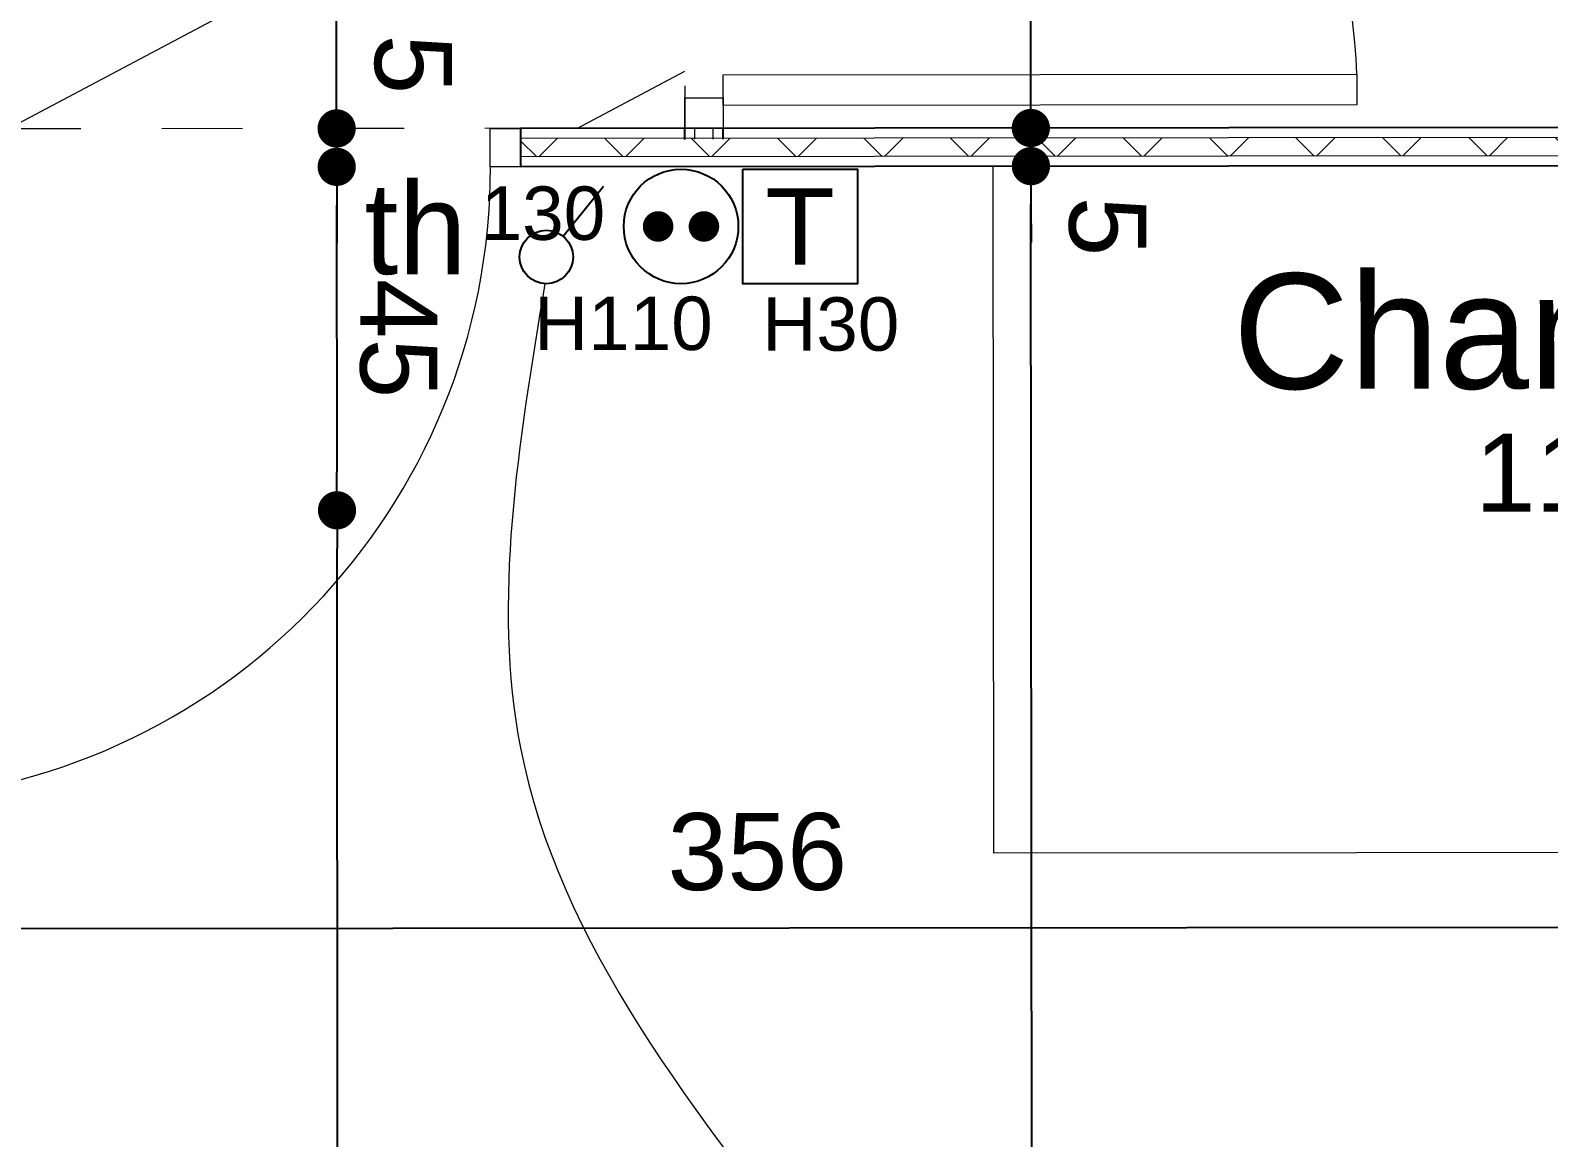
# Model space of a CAD drawing. Header units: centimetres. Extents: x 39595 to 63691, y -25920 to -14518.
# Drawn here: x 55942.4 to 56141.2, y -23893 to -23747.9 of the extents above; entities that cross this region are included whole.
import ezdxf

# ---------------------------------------------------------------- set-up
doc = ezdxf.new("R2010")
doc.units = ezdxf.units.CM
doc.header["$LTSCALE"] = 50.8
doc.header["$PDMODE"] = 1
doc.header["$PDSIZE"] = -2
doc.linetypes.add('Style de ligne -1', pattern=[0.41664, 0.20828, -0.20836])
doc.layers.add('3-BAT C-Niveau-3', color=7, linetype='Continuous')
doc.layers.add('prlm-ELEC-CFA', color=1, linetype='Continuous', lineweight=25)
doc.layers.add('prlm-ELEC-CFO', color=1, linetype='Continuous', lineweight=25)
doc.styles.add('Arial', font='arial.ttf')
doc.styles.add('Helvetica', font='arial.ttf')
doc.styles.add('prlm-elec-cfa', font='comic.ttf', dxfattribs={"height": 12})
doc.dimstyles.new('IS', dxfattribs={"dimtxt": 10.08724, "dimasz": 5.007446, "dimexe": 2, "dimexo": 10, "dimgap": 3, "dimtad": 1, "dimdec": 1, "dimtxsty": 'Helvetica', "dimblk": 'DOT', "dimblk1": 'DOT', "dimblk2": 'DOT', "dimcen": 0, "dimdle": 10, "dimazin": 0, "dimtfac": 0.8, "dimtdec": 1, "dimtix": 1, "dimtmove": 0, "dimatfit": 0, "dimldrblk": 'VW_FILLEDARROW-1', "dimfxl": 1, "dimfrac": 2, "dimtolj": 1, "dimarcsym": 0})

# ---------------------------------------------------------------- blocks, each defined once
blk = doc.blocks.new('_DOT')
at = {"color": 0, "linetype": 'ByBlock', "lineweight": -2}
blk.add_line((-0.5, 0), (-1, 0), dxfattribs=at)
at = {"color": 0, "linetype": 'ByBlock', "const_width": 0.5}
blk.add_lwpolyline([(-0.25, 0, 1), (0.25, 0, 1)], format="xyb", close=True, dxfattribs=at)
blk = doc.blocks.new('*D52')
at = {"layer": '3-BAT C-Niveau-3', "color": 0, "linetype": 'Continuous', "lineweight": -2, "transparency": 16777216}
blk.add_line((55982.49, -23755.79), (55982.41, -23665.83), dxfattribs=at)
at = {"layer": 'Defpoints', "color": 0, "linetype": 'Continuous', "transparency": 16777216}
for p in [(55982.4, -23660.82), (55986.4, -23660.81), (56012.99, -23760.77)]:
    blk.add_point(p, dxfattribs=at)
at = {"layer": '3-BAT C-Niveau-3', "color": 0, "linetype": 'Continuous', "lineweight": -2, "transparency": 16777216, "xscale": 5.007446289062499, "yscale": 5.007446289062499, "zscale": 5.007446289062499}
for p, rotation in [((55982.4, -23660.82), 90.05310040590868), ((55982.49, -23760.79), 270.0531004059087)]:
    blk.add_blockref('_DOT', p, dxfattribs=dict(at, rotation=rotation))
at = {"layer": '3-BAT C-Niveau-3', "color": 0, "linetype": 'Continuous', "lineweight": 5, "transparency": 16777216, "insert": (55990.49, -23710.8), "char_height": 10.087, "attachment_point": 5, "rotation": 270.0531, "style": 'Helvetica'}
blk.add_mtext('\\A1;100', dxfattribs=at)
blk = doc.blocks.new('VW_FILLEDARROW-1')
at = {"color": 0, "linetype": 'Continuous', "lineweight": 5, "flags": 128}
blk.add_lwpolyline([(-1.997, 0.535), (0, 0), (-1.997, -0.535)], close=True, dxfattribs=at)
blk = doc.blocks.new('*D53')
at = {"layer": '3-BAT C-Niveau-3', "color": 0, "linetype": 'Continuous', "lineweight": -2, "transparency": 16777216}
for p, q in [((55982.49, -23755.79), (55982.48, -23750.78)), ((55982.5, -23765.82), (55982.49, -23760.79)), ((55982.5, -23770.83), (55982.51, -23775.83))]:
    blk.add_line(p, q, dxfattribs=at)
at = {"layer": 'Defpoints', "color": 0, "linetype": 'Continuous', "transparency": 16777216}
for p in [(55982.49, -23760.79), (56012.99, -23760.77), (56034.5, -23765.77)]:
    blk.add_point(p, dxfattribs=at)
at = {"layer": '3-BAT C-Niveau-3', "color": 0, "linetype": 'Continuous', "lineweight": -2, "transparency": 16777216, "xscale": 5.007446289062499, "yscale": 5.007446289062499, "zscale": 5.007446289062499}
for p, rotation in [((55982.49, -23760.79), 270.0531004059087), ((55982.5, -23765.82), 90.05310040590868)]:
    blk.add_blockref('_DOT', p, dxfattribs=dict(at, rotation=rotation))
at = {"layer": '3-BAT C-Niveau-3', "color": 0, "linetype": 'Continuous', "lineweight": 5, "transparency": 16777216, "insert": (55992.47, -23752.39), "char_height": 10.087, "attachment_point": 5, "rotation": 270.0531, "style": 'Helvetica'}
blk.add_mtext('\\A1;5', dxfattribs=at)
blk = doc.blocks.new('*D54')
at = {"layer": '3-BAT C-Niveau-3', "color": 0, "linetype": 'Continuous', "lineweight": -2, "transparency": 16777216}
blk.add_line((55982.54, -23805.81), (55982.5, -23770.83), dxfattribs=at)
at = {"layer": 'Defpoints', "color": 0, "linetype": 'Continuous', "transparency": 16777216}
for p in [(55982.5, -23765.82), (56034.5, -23765.77), (55915.63, -23810.88)]:
    blk.add_point(p, dxfattribs=at)
at = {"layer": '3-BAT C-Niveau-3', "color": 0, "linetype": 'Continuous', "lineweight": -2, "transparency": 16777216, "xscale": 5.007446289062499, "yscale": 5.007446289062499, "zscale": 5.007446289062499}
for p, rotation in [((55982.5, -23765.82), 90.05310040590868), ((55982.54, -23810.82), 270.0531004059087)]:
    blk.add_blockref('_DOT', p, dxfattribs=dict(at, rotation=rotation))
at = {"layer": '3-BAT C-Niveau-3', "color": 0, "linetype": 'Continuous', "lineweight": 5, "transparency": 16777216, "insert": (55990.56, -23788.31), "char_height": 10.087, "attachment_point": 5, "rotation": 270.0531, "style": 'Helvetica'}
blk.add_mtext('\\A1;45', dxfattribs=at)
blk = doc.blocks.new('*D55')
at = {"layer": '3-BAT C-Niveau-3', "color": 0, "linetype": 'Continuous', "lineweight": -2, "transparency": 16777216}
blk.add_line((55982.76, -24050.7), (55982.54, -23815.83), dxfattribs=at)
at = {"layer": 'Defpoints', "color": 0, "linetype": 'Continuous', "transparency": 16777216}
for p in [(55915.63, -23810.88), (55982.54, -23810.82), (55993.77, -24055.7)]:
    blk.add_point(p, dxfattribs=at)
at = {"layer": '3-BAT C-Niveau-3', "color": 0, "linetype": 'Continuous', "lineweight": -2, "transparency": 16777216, "xscale": 5.007446289062499, "yscale": 5.007446289062499, "zscale": 5.007446289062499}
for p, rotation in [((55982.54, -23810.82), 90.05310040590868), ((55982.77, -24055.71), 270.0531004059087)]:
    blk.add_blockref('_DOT', p, dxfattribs=dict(at, rotation=rotation))
at = {"layer": '3-BAT C-Niveau-3', "color": 0, "linetype": 'Continuous', "lineweight": 5, "transparency": 16777216, "insert": (55990.7, -23933.26), "char_height": 10.087, "attachment_point": 5, "rotation": 270.0531, "style": 'Helvetica'}
blk.add_mtext('\\A1;245', dxfattribs=at)
blk = doc.blocks.new('*D88')
at = {"layer": '3-BAT C-Niveau-3', "color": 0, "linetype": 'Continuous', "lineweight": -2, "transparency": 16777216}
blk.add_line((56073.4, -23755.73), (56073, -23328.28), dxfattribs=at)
at = {"layer": 'Defpoints', "color": 0, "linetype": 'Continuous', "transparency": 16777216}
for p in [(56073, -23323.28), (56080.19, -23323.27), (56133.56, -23760.68)]:
    blk.add_point(p, dxfattribs=at)
at = {"layer": '3-BAT C-Niveau-3', "color": 0, "linetype": 'Continuous', "lineweight": -2, "transparency": 16777216, "xscale": 5.007446289062499, "yscale": 5.007446289062499, "zscale": 5.007446289062499}
for p, rotation in [((56073, -23323.28), 90.05310040590868), ((56073.4, -23760.73), 270.0531004059087)]:
    blk.add_blockref('_DOT', p, dxfattribs=dict(at, rotation=rotation))
at = {"layer": '3-BAT C-Niveau-3', "color": 0, "linetype": 'Continuous', "lineweight": 5, "transparency": 16777216, "insert": (56081.24, -23542), "char_height": 10.087, "attachment_point": 5, "rotation": 270.0531, "style": 'Helvetica'}
blk.add_mtext('\\A1;437', dxfattribs=at)
blk = doc.blocks.new('*D89')
at = {"layer": '3-BAT C-Niveau-3', "color": 0, "linetype": 'Continuous', "lineweight": -2, "transparency": 16777216}
for p, q in [((56073.4, -23755.73), (56073.39, -23750.72)), ((56073.41, -23765.73), (56073.4, -23760.73)), ((56073.41, -23770.74), (56073.42, -23775.75))]:
    blk.add_line(p, q, dxfattribs=at)
at = {"layer": 'Defpoints', "color": 0, "linetype": 'Continuous', "transparency": 16777216}
for p in [(56073.4, -23760.73), (56133.56, -23760.68), (56119.5, -23765.69)]:
    blk.add_point(p, dxfattribs=at)
at = {"layer": '3-BAT C-Niveau-3', "color": 0, "linetype": 'Continuous', "lineweight": -2, "transparency": 16777216, "xscale": 5.007446289062499, "yscale": 5.007446289062499, "zscale": 5.007446289062499}
for p, rotation in [((56073.4, -23760.73), 270.0531004059087), ((56073.41, -23765.73), 90.05310040590868)]:
    blk.add_blockref('_DOT', p, dxfattribs=dict(at, rotation=rotation))
at = {"layer": '3-BAT C-Niveau-3', "color": 0, "linetype": 'Continuous', "lineweight": 5, "transparency": 16777216, "insert": (56083.4, -23773.63), "char_height": 10.087, "attachment_point": 5, "rotation": 270.0531, "style": 'Helvetica'}
blk.add_mtext('\\A1;5', dxfattribs=at)
blk = doc.blocks.new('*D90')
at = {"layer": '3-BAT C-Niveau-3', "color": 0, "linetype": 'Continuous', "lineweight": -2, "transparency": 16777216}
blk.add_line((56073.67, -24050.62), (56073.41, -23770.74), dxfattribs=at)
at = {"layer": 'Defpoints', "color": 0, "linetype": 'Continuous', "transparency": 16777216}
for p in [(56073.41, -23765.73), (56119.5, -23765.69), (56084.77, -24055.62)]:
    blk.add_point(p, dxfattribs=at)
at = {"layer": '3-BAT C-Niveau-3', "color": 0, "linetype": 'Continuous', "lineweight": -2, "transparency": 16777216, "xscale": 5.007446289062499, "yscale": 5.007446289062499, "zscale": 5.007446289062499}
for p, rotation in [((56073.41, -23765.73), 90.05310040590868), ((56073.68, -24055.63), 270.0531004059087)]:
    blk.add_blockref('_DOT', p, dxfattribs=dict(at, rotation=rotation))
at = {"layer": '3-BAT C-Niveau-3', "color": 0, "linetype": 'Continuous', "lineweight": 5, "transparency": 16777216, "insert": (56081.59, -23910.67), "char_height": 10.087, "attachment_point": 5, "rotation": 270.0531, "style": 'Helvetica'}
blk.add_mtext('\\A1;290', dxfattribs=at)
blk = doc.blocks.new('*D128')
at = {"layer": '3-BAT C-Niveau-3', "color": 0, "linetype": 'Continuous', "lineweight": -2, "transparency": 16777216}
for p, q in [((55902.69, -23875.71), (55902.68, -23863.71)), ((56253.62, -23865.38), (55907.69, -23865.7)), ((56258.62, -23865.38), (56258.63, -23867.38))]:
    blk.add_line(p, q, dxfattribs=at)
at = {"layer": 'Defpoints', "color": 0, "linetype": 'Continuous', "transparency": 16777216}
for p in [(56258.62, -23861.32), (55902.68, -23865.71), (55902.7, -23887.9)]:
    blk.add_point(p, dxfattribs=at)
at = {"layer": '3-BAT C-Niveau-3', "color": 0, "linetype": 'Continuous', "lineweight": -2, "transparency": 16777216, "xscale": 5.007446289062499, "yscale": 5.007446289062499, "zscale": 5.007446289062499}
for p, rotation in [((55902.68, -23865.71), 180.0531004058566), ((56258.62, -23865.38), 0.05310040585661646)]:
    blk.add_blockref('_DOT', p, dxfattribs=dict(at, rotation=rotation))
at = {"layer": '3-BAT C-Niveau-3', "color": 0, "linetype": 'Continuous', "lineweight": 5, "transparency": 16777216, "insert": (56037.58, -23855.6), "char_height": 10.087, "attachment_point": 5, "rotation": 0.0531, "style": 'Helvetica'}
blk.add_mtext('\\A1;356', dxfattribs=at)
blk = doc.blocks.new('xi.TEL')
at = {"layer": 'prlm-ELEC-CFA', "color": 0, "linetype": 'ByBlock', "lineweight": -2, "flags": 128}
blk.add_lwpolyline([(-7.5, 7.5), (7.5, 7.5), (7.5, -7.5), (-7.5, -7.5)], close=True, dxfattribs=at)
at = {"layer": 'prlm-ELEC-CFA', "color": 0, "linetype": 'ByBlock', "insert": (0, 0), "char_height": 10, "width": 11.36, "attachment_point": 5}
blk.add_mtext('{\\fVerdana|b0|i0|c0|p34;T}', dxfattribs=at)
blk = doc.blocks.new('xi.PC')
at = {"color": 0, "lineweight": 5}
blk.add_wipeout([(-7.5, -7.5), (7.5, -7.5), (7.5, 7.5), (-7.5, 7.5)], dxfattribs=at).dxf.layer = 'prlm-ELEC-CFO'
at = {"layer": 'prlm-ELEC-CFO', "color": 0, "linetype": 'ByBlock', "lineweight": 5, "const_width": 2}
for points in [[(-4, 0, 1), (-2, 0, 1)], [(2, 0, 1), (4, 0, 1)]]:
    blk.add_lwpolyline(points, format="xyb", close=True, dxfattribs=at)
at = {"layer": 'prlm-ELEC-CFO', "color": 0, "linetype": 'ByBlock', "lineweight": -2}
blk.add_circle((0, 0), 7.5, dxfattribs=at)
blk = doc.blocks.new('xi.SA')
at = {"layer": 'prlm-ELEC-CFO', "color": 0}
blk.add_lwpolyline([(0.2, -1.28), (5.5, 5.28)], dxfattribs=at)
blk.add_circle((-2, -4), 3.5, dxfattribs=at)
blk = doc.blocks.new('Groupe-16-1')
at = {"color": 7, "linetype": 'Continuous', "lineweight": 13, "flags": 128}
blk.add_lwpolyline([(17370.43, -45982.89), (17353.68, -45894.46), (17540.37, -45859.11), (17557.11, -45947.54)], close=True, dxfattribs=at)

msp = doc.modelspace()

# ---------------------------------------------------------------- hatches: boundary and pattern name
at = {"linetype": 'Continuous', "lineweight": 18, "true_color": 0xa0a0a4}
h = msp.add_hatch(dxfattribs=at)
h.set_pattern_fill('BA 13', color=253, angle=-10.6705, style=0, pattern_type=2)
h.set_pattern_definition([(207.98931, (47512.718, 24548.346), (-14.252246, 31.966756), [])])
h.paths.add_polyline_path([(55897.59, -23760.9), (55897.74, -23931.31), (55806.39, -23931.4), (55806.23, -23760.98), (55616.79, -23761.16), (55616.69, -23660.93), (55816.59, -23660.75), (55816.59, -23660.76), (56028.01, -23660.78), (56028.1, -23760.75)])
h.paths.add_polyline_path([(55897.58, -23758.51), (55897.58, -23759.35), (55897.58, -23758.51)])
at = {"linetype": 'Continuous', "lineweight": 5, "true_color": 0x808080}
h = msp.add_hatch(dxfattribs=at)
h.set_pattern_fill('02_ISOLANT', color=8, angle=90.0531, style=0, pattern_type=2)
h.set_pattern_definition([(135.0531, (47512.718, 24548.3464), (-5.6516092, -5.6620945), []), (225.0531, (47512.718, 24548.3464), (-5.6620945, 5.6516092), [])])
h.paths.add_polyline_path([(56029.4, -23762.21), (56031.8, -23762.21), (56031.8, -23760.77), (56029.4, -23760.77)])
h = msp.add_hatch(dxfattribs=at)
h.set_pattern_fill('02_ISOLANT', color=8, angle=-179.9469, style=0, pattern_type=2)
h.set_pattern_definition([(225.0531, (47512.718, 24548.3464), (5.6620945, -5.6516092), []), (315.0531, (47512.718, 24548.3464), (-5.6516092, -5.6620945), [])])
h.paths.add_polyline_path([(56260.53, -23764.26), (56260.53, -23761.86), (56006.59, -23762.1), (56006.59, -23764.5)])

# ---------------------------------------------------------------- linework, layer by layer
at = {"color": 7, "linetype": 'Continuous', "lineweight": 25}
for p, q in [((56260.53, -23760.56), (56006.59, -23760.8)), ((56006.59, -23760.8), (56006.59, -23765.8)), ((56033.1, -23760.77), (56028.1, -23760.78)), ((56028.1, -23762.22), (56028.1, -23760.78)), ((56033.1, -23762.21), (56033.1, -23760.77)), ((56260.53, -23765.56), (56006.59, -23765.8))]:
    msp.add_line(p, q, dxfattribs=at)
at = {"color": 7, "linetype": 'Continuous', "lineweight": 5}
for p, q in [((56028.1, -23762.22), (56028.1, -23760.78)), ((56029.4, -23762.21), (56029.4, -23760.77)), ((56029.4, -23762.21), (56029.4, -23760.77)), ((56031.8, -23762.21), (56031.8, -23760.77)), ((56031.8, -23762.21), (56031.8, -23760.77)), ((56260.53, -23761.86), (56006.59, -23762.1)), ((56260.53, -23761.86), (56006.59, -23762.1)), ((56260.53, -23764.26), (56006.59, -23764.5)), ((56260.53, -23764.26), (56006.59, -23764.5)), ((56260.53, -23765.56), (56006.59, -23765.8))]:
    msp.add_line(p, q, dxfattribs=at)
at = {"color": 251, "linetype": 'Style de ligne -1', "lineweight": 5, "true_color": 0x616161, "flags": 128}
msp.add_lwpolyline([(55897.59, -23760.9), (55897.74, -23931.31), (55806.39, -23931.4), (55806.23, -23760.98), (55616.79, -23761.16), (55616.69, -23660.93), (55816.59, -23660.75), (55816.59, -23660.76), (56028.01, -23660.78), (56028.1, -23760.75)], close=True, dxfattribs=at)
at = {"color": 7, "linetype": 'Continuous', "lineweight": 13, "flags": 128}
for points in [[(56033.09, -23753.77), (56116.09, -23753.69), (56116.1, -23757.69), (56033.1, -23757.77)], [(56033.09, -23756.77), (56033.1, -23760.77), (56028.1, -23760.78), (56028.09, -23756.78)], [(56006.59, -23765.8), (56002.59, -23765.8), (56002.59, -23760.8), (56006.59, -23760.79)]]:
    msp.add_lwpolyline(points, close=True, dxfattribs=at)
at = {"color": 7, "linetype": 'Continuous', "lineweight": 5}
for centre, start, end in [((56033.09, -23756.77), 2.1228, 90.0531), ((55919.59, -23765.88), 272.1228, 0.0531)]:
    msp.add_arc(centre, 83.05, start, end, dxfattribs=at)

# ---------------------------------------------------------------- block references
at = {"color": 7, "rotation": 349.3295056620147}
msp.add_blockref('Groupe-16-1', (47512.72, 24548.35), dxfattribs=at)
at = {"layer": 'prlm-ELEC-CFA'}
msp.add_blockref('xi.TEL', (56043.18, -23773.63), dxfattribs=at)

# ---------------------------------------------------------------- texts
at = {"color": 7, "style": 'Helvetica'}
for s, height, p in [('Chambre 4', 15.131, (56099.85, -23794.92)), ('11,00m2', 10.216, (56131.55, -23811.01))]:
    msp.add_text(s, height=height, rotation=0.0531, dxfattribs=at).set_placement(p)
at = {"layer": 'prlm-ELEC-CFA', "color": 3, "style": 'Arial'}
msp.add_text('130', height=7, dxfattribs=at).set_placement((56001.35, -23775.39))
at = {"layer": 'prlm-ELEC-CFO', "style": 'Arial'}
for s, p in [('H110', (56008.37, -23789.82)), ('H30', (56038.24, -23789.91))]:
    msp.add_text(s, height=7, dxfattribs=at).set_placement(p)

# ---------------------------------------------------------------- dimensions: what is measured, and where the dimension line sits
at = {"layer": '3-BAT C-Niveau-3', "color": 7, "linetype": 'Continuous', "lineweight": 5}
for base, p1, p2, picture, middle in [((56073, -23323.28), (56133.56, -23760.68), (56080.19, -23323.27), '*D88', (56081.24, -23542)), ((55982.4, -23660.82), (56012.99, -23760.77), (55986.4, -23660.81), '*D52', (55990.49, -23710.8)), ((55982.5, -23765.82), (55915.63, -23810.88), (56034.5, -23765.77), '*D54', (55990.56, -23788.31)), ((56073.41, -23765.73), (56084.77, -24055.62), (56119.5, -23765.69), '*D90', (56081.59, -23910.67)), ((55982.54, -23810.82), (55993.77, -24055.7), (55915.63, -23810.88), '*D55', (55990.7, -23933.26))]:
    dim = msp.add_linear_dim(base=base, p1=p1, p2=p2, angle=270.0531, dimstyle='IS', override={"dimtxt": 10.08724, "dimdec": 0, "dimpost": '<>', "dimtxsty": 'Helvetica', "dimse1": 1, "dimse2": 1, "dimtmove": 2}, dxfattribs=at)
    dim.commit()
    dim.dimension.update_dxf_attribs({"geometry": picture, "text_midpoint": middle})
for base, p1, p2, angle, override, picture, middle in [((55982.49, -23760.79), (56034.5, -23765.77), (56012.99, -23760.77), 270.0531, {"dimtxt": 10.08724, "dimdec": 0, "dimpost": '<>', "dimtxsty": 'Helvetica', "dimse1": 1, "dimse2": 1, "dimtix": 0, "dimtmove": 2}, '*D53', (55992.47, -23752.39)), ((56073.4, -23760.73), (56119.5, -23765.69), (56133.56, -23760.68), 270.0531, {"dimtxt": 10.08724, "dimdec": 0, "dimpost": '<>', "dimtxsty": 'Helvetica', "dimse1": 1, "dimse2": 1, "dimtix": 0, "dimtmove": 2}, '*D89', (56083.4, -23773.63)), ((55902.68, -23865.71), (56258.62, -23861.32), (55902.7, -23887.9), 0.0531, {"dimtxt": 10.08724, "dimdec": 0, "dimpost": '<>', "dimtxsty": 'Helvetica', "dimtmove": 2}, '*D128', (56037.58, -23855.6))]:
    dim = msp.add_linear_dim(base=base, p1=p1, p2=p2, angle=angle, dimstyle='IS', override=override, dxfattribs=at)
    dim.commit()
    dim.dimension.update_dxf_attribs({"geometry": picture, "text_midpoint": middle, "dimtype": 160})

# ---------------------------------------------------------------- next in the draw order: block references
at = {"layer": 'prlm-ELEC-CFO'}
msp.add_blockref('xi.PC', (56027.59, -23773.63), dxfattribs=at)

# ---------------------------------------------------------------- next in the draw order: texts
at = {"layer": 'prlm-ELEC-CFA', "color": 3, "lineweight": 20, "insert": (55992.81, -23773.95), "char_height": 12, "attachment_point": 5, "line_spacing_factor": 0.8, "style": 'prlm-elec-cfa', "bg_fill": 3, "box_fill_scale": 1.1, "bg_fill_color": 256, "bg_fill_transparency": 0}
msp.add_mtext('th', dxfattribs=at)

# ---------------------------------------------------------------- next in the draw order: linework, layer by layer
at = {"layer": 'prlm-ELEC-CFO', "lineweight": 13}
msp.add_spline([(56009.76, -23781.12), (56006.57, -23841.96), (56047.44, -23912.63)], degree=3, dxfattribs=at)

# ---------------------------------------------------------------- next in the draw order: block references
at = {"layer": 'prlm-ELEC-CFO'}
msp.add_blockref('xi.SA', (56011.95, -23773.63), dxfattribs=at)

doc.saveas('drawing.dxf')
